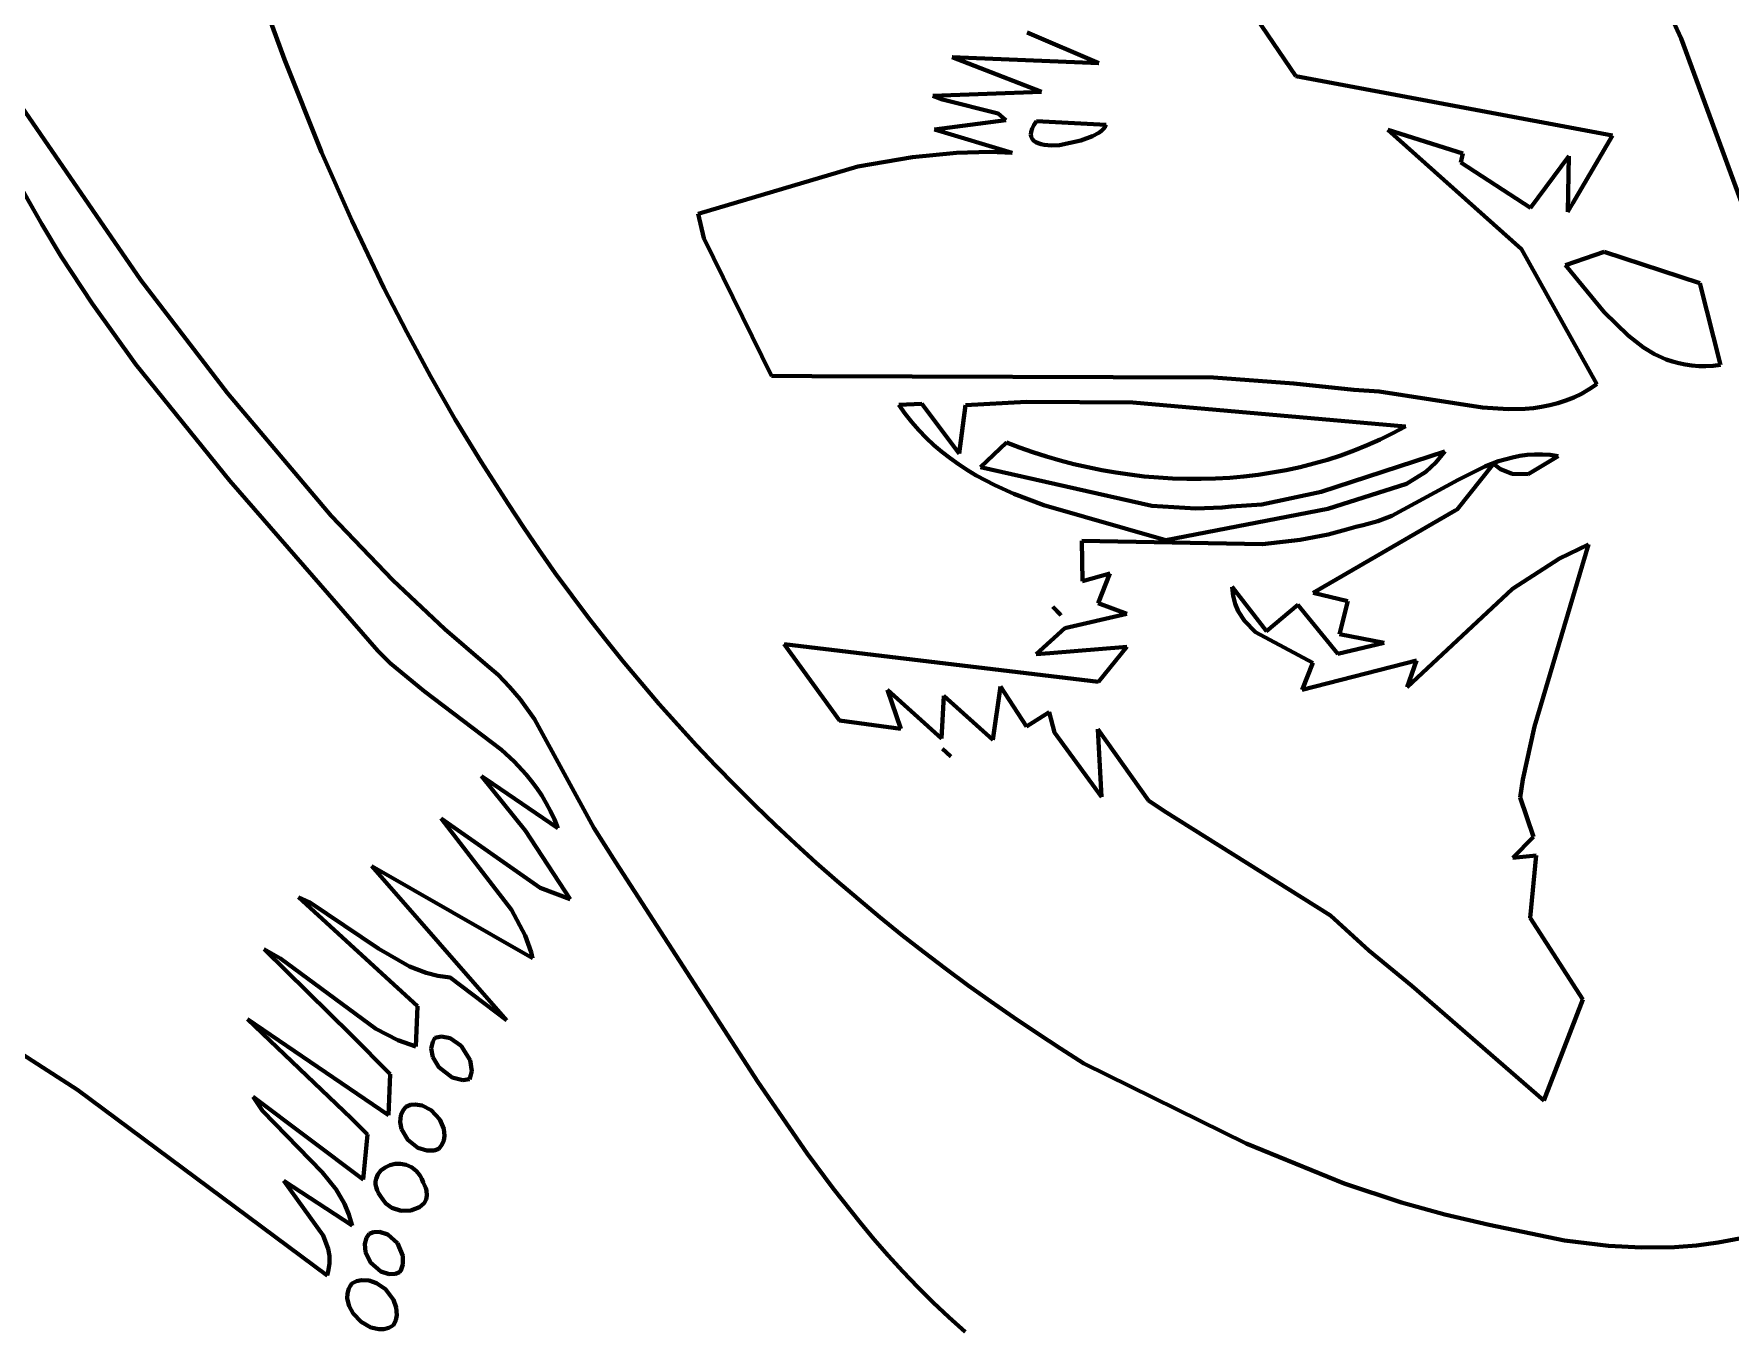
# Model space of a CAD drawing. Header units: millimetres. Extents: x 0 to 11.1, y 0 to 17.3.
# Drawn here: x 3.716 to 5.082, y 11.348 to 12.391 of the extents above; entities that cross this region are included whole.
import ezdxf

# ---------------------------------------------------------------- set-up
doc = ezdxf.new("R2010")
doc.units = ezdxf.units.MM
doc.layers.add('color#010101ff', color=7, linetype='CONTINUOUS', lineweight=100)
doc.layers.add('color#ffffffff', color=7, linetype='CONTINUOUS', lineweight=100)

msp = doc.modelspace()

# ---------------------------------------------------------------- linework, layer by layer
at = {"layer": 'color#010101ff'}
for p, q in [((4.9587, 12.5699), (5.0423, 12.3876)), ((3.9176, 12.3707), (3.8902, 12.4461)), ((4.732, 12.3574), (4.6866, 12.4246)), ((3.7223, 12.2381), (3.6353, 12.3903)), ((4.5157, 12.3925), (4.5734, 12.3677)), ((5.0423, 12.3876), (5.1209, 12.174)), ((3.6777, 12.3738), (3.8019, 12.1932)), ((3.9476, 12.2962), (3.9176, 12.3707)), ((4.5734, 12.3677), (4.4554, 12.3727)), ((4.4554, 12.3727), (4.5272, 12.3447)), ((4.9872, 12.3095), (4.732, 12.3574)), ((4.5272, 12.3447), (4.4397, 12.3415)), ((4.4397, 12.3415), (4.4477, 12.3386)), ((4.4477, 12.3386), (4.4923, 12.3274)), ((4.4985, 12.3218), (4.4412, 12.3144)), ((4.4923, 12.3274), (4.4985, 12.3218)), ((4.5212, 12.3179), (4.5232, 12.321)), ((4.5232, 12.321), (4.5795, 12.3182)), ((4.4412, 12.3144), (4.5038, 12.2957)), ((4.5188, 12.3104), (4.519, 12.3126)), ((4.5191, 12.3085), (4.5188, 12.3104)), ((4.519, 12.3126), (4.5198, 12.3151)), ((4.5198, 12.3068), (4.5191, 12.3085)), ((4.5198, 12.3151), (4.5212, 12.3179)), ((4.521, 12.3054), (4.5198, 12.3068)), ((4.5683, 12.309), (4.5591, 12.3055)), ((4.5734, 12.3118), (4.5683, 12.309)), ((4.5755, 12.3134), (4.5734, 12.3118)), ((4.5773, 12.3149), (4.5755, 12.3134)), ((4.5786, 12.3165), (4.5773, 12.3149)), ((4.5795, 12.3182), (4.5786, 12.3165)), ((4.9139, 12.2181), (4.8061, 12.3142)), ((4.8061, 12.3142), (4.8666, 12.2951)), ((4.9552, 12.2551), (4.9872, 12.3095)), ((3.9719, 12.2411), (3.9476, 12.2962)), ((4.4589, 12.2956), (4.4234, 12.2922)), ((4.4858, 12.2963), (4.4589, 12.2956)), ((4.5038, 12.2957), (4.4858, 12.2963)), ((4.5227, 12.3042), (4.521, 12.3054)), ((4.5246, 12.3033), (4.5227, 12.3042)), ((4.5269, 12.3025), (4.5246, 12.3033)), ((4.5295, 12.302), (4.5269, 12.3025)), ((4.5354, 12.3016), (4.5295, 12.302)), ((4.5419, 12.3019), (4.5354, 12.3016)), ((4.5591, 12.3055), (4.5419, 12.3019)), ((4.8666, 12.2951), (4.8651, 12.2879)), ((4.9211, 12.2513), (4.9519, 12.2928)), ((4.9519, 12.2928), (4.951, 12.248)), ((4.3795, 12.2845), (4.2509, 12.2464)), ((4.4234, 12.2922), (4.3795, 12.2845)), ((4.8651, 12.2879), (4.9211, 12.2513)), ((4.951, 12.248), (4.9552, 12.2551)), ((3.7379, 12.2121), (3.7223, 12.2381)), ((3.9978, 12.1868), (3.9719, 12.2411)), ((4.2509, 12.2464), (4.2554, 12.227)), ((4.2554, 12.227), (4.3099, 12.116)), ((3.7627, 12.1742), (3.7379, 12.2121)), ((4.9745, 12.1092), (4.9139, 12.2181)), ((4.9805, 12.216), (4.9493, 12.2052)), ((5.0574, 12.1906), (4.9805, 12.216)), ((4.9493, 12.2052), (4.9805, 12.1673)), ((3.8019, 12.1932), (3.8717, 12.102)), ((4.0161, 12.1511), (3.9978, 12.1868)), ((5.0741, 12.1249), (5.0574, 12.1906)), ((3.7979, 12.1252), (3.7627, 12.1742)), ((4.9805, 12.1673), (4.9996, 12.1484)), ((4.0352, 12.1158), (4.0161, 12.1511)), ((4.9996, 12.1484), (5.0121, 12.1388)), ((5.0121, 12.1388), (5.021, 12.1336)), ((5.021, 12.1336), (5.0304, 12.1293)), ((5.0304, 12.1293), (5.0354, 12.1276)), ((3.8738, 12.0314), (3.7979, 12.1252)), ((4.0551, 12.081), (4.0352, 12.1158)), ((4.3099, 12.116), (4.3423, 12.1158)), ((4.3423, 12.1158), (4.6658, 12.1146)), ((5.0354, 12.1276), (5.0404, 12.1262)), ((5.0404, 12.1262), (5.0456, 12.1251)), ((5.0456, 12.1251), (5.051, 12.1243)), ((5.051, 12.1243), (5.0565, 12.1239)), ((5.0565, 12.1239), (5.0622, 12.1238)), ((5.0622, 12.1238), (5.0681, 12.1242)), ((5.0681, 12.1242), (5.0741, 12.1249)), ((3.8717, 12.102), (3.9552, 12.0033)), ((4.6658, 12.1146), (4.7304, 12.11)), ((4.7304, 12.11), (4.7788, 12.1047)), ((4.7788, 12.1047), (4.7991, 12.1034)), ((4.7991, 12.1034), (4.8825, 12.0905)), ((4.9559, 12.0986), (4.9622, 12.1016)), ((4.9622, 12.1016), (4.9684, 12.1052)), ((4.9684, 12.1052), (4.9745, 12.1092)), ((4.4309, 12.0936), (4.4124, 12.0928)), ((4.4124, 12.0928), (4.4175, 12.0855)), ((4.4611, 12.0534), (4.4309, 12.0936)), ((4.4662, 12.0924), (4.4611, 12.0534)), ((4.5151, 12.0952), (4.4662, 12.0924)), ((4.6008, 12.0947), (4.5151, 12.0952)), ((4.8204, 12.0753), (4.6008, 12.0947)), ((4.8825, 12.0905), (4.9031, 12.0891)), ((4.9031, 12.0891), (4.9167, 12.0894)), ((4.9167, 12.0894), (4.9234, 12.09)), ((4.9234, 12.09), (4.93, 12.091)), ((4.93, 12.091), (4.9366, 12.0923)), ((4.9366, 12.0923), (4.9431, 12.094)), ((4.9431, 12.094), (4.9496, 12.0961)), ((4.9496, 12.0961), (4.9559, 12.0986)), ((4.076, 12.0467), (4.0551, 12.081)), ((4.4175, 12.0855), (4.4229, 12.0787)), ((4.4229, 12.0787), (4.4286, 12.0722)), ((4.8103, 12.0699), (4.8204, 12.0753)), ((4.4286, 12.0722), (4.4345, 12.0661)), ((4.4345, 12.0661), (4.4407, 12.0603)), ((4.4782, 12.0425), (4.4991, 12.0624)), ((4.4991, 12.0624), (4.5097, 12.0583)), ((4.7896, 12.0602), (4.8, 12.0649)), ((4.8, 12.0649), (4.8103, 12.0699)), ((4.4407, 12.0603), (4.4471, 12.0548)), ((4.4471, 12.0548), (4.4537, 12.0497)), ((4.4537, 12.0497), (4.4605, 12.0448)), ((4.5097, 12.0583), (4.5204, 12.0545)), ((4.5204, 12.0545), (4.5313, 12.051)), ((4.5313, 12.051), (4.5423, 12.0478)), ((4.5423, 12.0478), (4.5534, 12.0449)), ((4.7465, 12.0454), (4.7575, 12.0485)), ((4.852, 12.0551), (4.7526, 12.0227)), ((4.7575, 12.0485), (4.7683, 12.052)), ((4.7683, 12.052), (4.7791, 12.0559)), ((4.7791, 12.0559), (4.7896, 12.0602)), ((4.8449, 12.0462), (4.852, 12.0551)), ((4.8952, 12.0472), (4.8842, 12.043)), ((4.9066, 12.0504), (4.8952, 12.0472)), ((4.9124, 12.0515), (4.9066, 12.0504)), ((4.9183, 12.0523), (4.9124, 12.0515)), ((4.9244, 12.0527), (4.9183, 12.0523)), ((4.9193, 12.0369), (4.9434, 12.0514)), ((4.9306, 12.0527), (4.9244, 12.0527)), ((4.9369, 12.0523), (4.9306, 12.0527)), ((4.9434, 12.0514), (4.9369, 12.0523)), ((4.0977, 12.013), (4.076, 12.0467)), ((4.4605, 12.0448), (4.4676, 12.0402)), ((4.4676, 12.0402), (4.4748, 12.0359)), ((4.4748, 12.0359), (4.4897, 12.028)), ((4.6162, 12.0113), (4.4782, 12.0425)), ((4.5534, 12.0449), (4.5645, 12.0424)), ((4.5645, 12.0424), (4.5758, 12.0401)), ((4.5758, 12.0401), (4.5871, 12.0381)), ((4.5871, 12.0381), (4.5985, 12.0365)), ((4.5985, 12.0365), (4.61, 12.0351)), ((4.61, 12.0351), (4.6214, 12.0341)), ((4.6214, 12.0341), (4.6329, 12.0334)), ((4.6329, 12.0334), (4.6444, 12.0331)), ((4.6559, 12.033), (4.6674, 12.0334)), ((4.6674, 12.0334), (4.6789, 12.034)), ((4.6789, 12.034), (4.6903, 12.035)), ((4.6903, 12.035), (4.7017, 12.0364)), ((4.7017, 12.0364), (4.713, 12.0381)), ((4.713, 12.0381), (4.7243, 12.0401)), ((4.7243, 12.0401), (4.7355, 12.0426)), ((4.7355, 12.0426), (4.7465, 12.0454)), ((4.8213, 12.0292), (4.8367, 12.0388)), ((4.8367, 12.0388), (4.8449, 12.0462)), ((4.8621, 12.0083), (4.8912, 12.0451)), ((4.8842, 12.043), (4.8627, 12.0323)), ((4.8912, 12.0451), (4.897, 12.041)), ((4.897, 12.041), (4.9064, 12.037)), ((4.9064, 12.037), (4.9193, 12.0369)), ((3.9928, 11.8947), (3.8738, 12.0314)), ((4.4897, 12.028), (4.5051, 12.021)), ((4.5051, 12.021), (4.5291, 12.0119)), ((4.6444, 12.0331), (4.6559, 12.033)), ((4.7526, 12.0227), (4.7047, 12.0125)), ((4.758, 12.0089), (4.8213, 12.0292)), ((4.8627, 12.0323), (4.8093, 12.0033)), ((4.1101, 11.9942), (4.0977, 12.013)), ((4.5291, 12.0119), (4.6275, 11.9836)), ((4.6515, 12.0093), (4.6162, 12.0113)), ((4.6275, 11.9836), (4.758, 12.0089)), ((4.6728, 12.01), (4.6515, 12.0093)), ((4.68, 12.0107), (4.6728, 12.01)), ((4.7047, 12.0125), (4.68, 12.0107)), ((4.746, 11.9413), (4.8604, 12.0077)), ((4.8604, 12.0077), (4.8621, 12.0083)), ((3.9552, 12.0033), (4.0049, 11.9515)), ((4.1227, 11.9756), (4.1101, 11.9942)), ((4.7804, 11.9945), (4.773, 11.9922)), ((4.7864, 11.9957), (4.7804, 11.9945)), ((4.7981, 11.999), (4.7864, 11.9957)), ((4.8093, 12.0033), (4.7981, 11.999)), ((4.7053, 11.9805), (4.5597, 11.9831)), ((4.5597, 11.9831), (4.5603, 11.9508)), ((4.7356, 11.9839), (4.7053, 11.9805)), ((4.7581, 11.9883), (4.7356, 11.9839)), ((4.773, 11.9922), (4.7581, 11.9883)), ((4.9243, 11.8336), (4.9677, 11.9803)), ((4.9677, 11.9803), (4.9444, 11.969)), ((4.1357, 11.9572), (4.1227, 11.9756)), ((4.9444, 11.969), (4.9065, 11.9446)), ((4.0049, 11.9515), (4.0467, 11.9121)), ((4.149, 11.9391), (4.1357, 11.9572)), ((4.5603, 11.9508), (4.5823, 11.9569)), ((4.5823, 11.9569), (4.573, 11.9329)), ((4.1625, 11.9212), (4.149, 11.9391)), ((4.6816, 11.939), (4.6809, 11.9461)), ((4.6809, 11.9461), (4.7085, 11.9104)), ((4.6833, 11.9325), (4.6816, 11.939)), ((4.7739, 11.9346), (4.746, 11.9413)), ((4.9065, 11.9446), (4.8217, 11.8654)), ((4.5364, 11.93), (4.5415, 11.9248)), ((4.5429, 11.9233), (4.5364, 11.93)), ((4.5415, 11.9248), (4.5429, 11.9233)), ((4.596, 11.9245), (4.5461, 11.9128)), ((4.573, 11.9329), (4.596, 11.9245)), ((4.6857, 11.9266), (4.6833, 11.9325)), ((4.6908, 11.9187), (4.6857, 11.9266)), ((4.7085, 11.9104), (4.7337, 11.9316)), ((4.7337, 11.9316), (4.766, 11.8921)), ((4.7672, 11.9081), (4.7739, 11.9346)), ((4.0467, 11.9121), (4.0794, 11.884)), ((4.1764, 11.9035), (4.1625, 11.9212)), ((4.5461, 11.9128), (4.523, 11.892)), ((4.6997, 11.9097), (4.6908, 11.9187)), ((4.1905, 11.886), (4.1764, 11.9035)), ((4.5733, 11.8696), (4.3202, 11.9)), ((4.3202, 11.9), (4.3645, 11.8385)), ((4.5339, 11.8928), (4.5959, 11.8977)), ((4.5959, 11.8977), (4.5733, 11.8696)), ((4.7458, 11.8848), (4.6997, 11.9097)), ((4.766, 11.8921), (4.8031, 11.901)), ((4.8031, 11.901), (4.7672, 11.9081)), ((4.0028, 11.8847), (3.9928, 11.8947)), ((4.0302, 11.8621), (4.0028, 11.8847)), ((4.0794, 11.884), (4.0897, 11.8752)), ((4.2049, 11.8687), (4.1905, 11.886)), ((4.523, 11.892), (4.5339, 11.8928)), ((4.8292, 11.8868), (4.7371, 11.8631)), ((4.7371, 11.8631), (4.7458, 11.8848)), ((4.8217, 11.8654), (4.8292, 11.8868)), ((4.0897, 11.8752), (4.099, 11.8657)), ((4.0924, 11.815), (4.0302, 11.8621)), ((4.099, 11.8657), (4.1075, 11.8556)), ((4.1075, 11.8556), (4.119, 11.8396)), ((4.2195, 11.8517), (4.2049, 11.8687)), ((4.4141, 11.8319), (4.4033, 11.8631)), ((4.4033, 11.8631), (4.4468, 11.8239)), ((4.4468, 11.8239), (4.4487, 11.8584)), ((4.4487, 11.8584), (4.4881, 11.823)), ((4.4881, 11.823), (4.4942, 11.8658)), ((4.4942, 11.8658), (4.5151, 11.8337)), ((4.2345, 11.8349), (4.2195, 11.8517)), ((4.5151, 11.8337), (4.5334, 11.8453)), ((4.5334, 11.8453), (4.5378, 11.8288)), ((4.119, 11.8396), (4.1668, 11.7521)), ((4.2496, 11.8183), (4.2345, 11.8349)), ((4.3645, 11.8385), (4.4141, 11.8319)), ((4.5378, 11.8288), (4.5756, 11.7769)), ((4.5756, 11.7769), (4.5726, 11.8316)), ((4.5726, 11.8316), (4.6135, 11.774)), ((4.9149, 11.791), (4.9243, 11.8336)), ((4.1027, 11.8054), (4.0924, 11.815)), ((4.2651, 11.802), (4.2496, 11.8183)), ((4.4475, 11.8157), (4.4501, 11.8134)), ((4.4544, 11.8096), (4.4475, 11.8157)), ((4.1122, 11.7951), (4.1027, 11.8054)), ((4.2808, 11.7859), (4.2651, 11.802)), ((4.4501, 11.8134), (4.4544, 11.8096)), ((4.1118, 11.7497), (4.0764, 11.7936)), ((4.0764, 11.7936), (4.0856, 11.7874)), ((4.0856, 11.7874), (4.1378, 11.7519)), ((4.1166, 11.7897), (4.1122, 11.7951)), ((4.1208, 11.784), (4.1166, 11.7897)), ((4.9128, 11.7765), (4.9149, 11.791)), ((4.1248, 11.7782), (4.1208, 11.784)), ((4.1285, 11.772), (4.1248, 11.7782)), ((4.2967, 11.7701), (4.2808, 11.7859)), ((4.6135, 11.774), (4.6259, 11.7658)), ((4.9235, 11.7447), (4.9128, 11.7765)), ((4.1319, 11.7656), (4.1285, 11.772)), ((4.135, 11.7589), (4.1319, 11.7656)), ((4.3129, 11.7545), (4.2967, 11.7701)), ((4.6259, 11.7658), (4.7601, 11.6814)), ((4.1005, 11.6859), (4.0438, 11.7597)), ((4.0438, 11.7597), (4.1237, 11.7038)), ((4.1477, 11.6946), (4.1118, 11.7497)), ((4.1378, 11.7519), (4.135, 11.7589)), ((4.1668, 11.7521), (4.1846, 11.7242)), ((4.3293, 11.7391), (4.3129, 11.7545)), ((4.3459, 11.724), (4.3293, 11.7391)), ((4.9068, 11.7278), (4.9235, 11.7447)), ((4.0965, 11.5972), (3.988, 11.7212)), ((3.988, 11.7212), (4.1175, 11.6472)), ((4.1846, 11.7242), (4.299, 11.5476)), ((4.3627, 11.7091), (4.3459, 11.724)), ((4.9256, 11.7297), (4.9068, 11.7278)), ((4.9207, 11.6795), (4.9256, 11.7297)), ((4.3798, 11.6945), (4.3627, 11.7091)), ((4.0249, 11.6084), (3.9291, 11.6962)), ((3.9291, 11.6962), (3.9378, 11.6923)), ((3.9378, 11.6923), (3.9937, 11.6546)), ((4.1237, 11.7038), (4.1477, 11.6946)), ((4.3971, 11.6801), (4.3798, 11.6945)), ((4.1115, 11.6654), (4.1005, 11.6859)), ((4.4146, 11.666), (4.3971, 11.6801)), ((4.7601, 11.6814), (4.7909, 11.6534)), ((4.9631, 11.6138), (4.9207, 11.6795)), ((4.1163, 11.652), (4.1115, 11.6654)), ((4.4323, 11.6521), (4.4146, 11.666)), ((3.9715, 11.5853), (3.9014, 11.6544)), ((3.9014, 11.6544), (3.9144, 11.6468)), ((3.9937, 11.6546), (4.0184, 11.6403)), ((4.1175, 11.6472), (4.1163, 11.652)), ((4.4502, 11.6385), (4.4323, 11.6521)), ((4.7909, 11.6534), (4.8254, 11.6247)), ((3.9144, 11.6468), (3.9912, 11.5903)), ((4.0184, 11.6403), (4.0317, 11.6352)), ((4.4683, 11.6252), (4.4502, 11.6385)), ((3.6223, 11.6239), (3.7511, 11.5411)), ((4.0317, 11.6352), (4.0411, 11.6329)), ((4.0411, 11.6329), (4.051, 11.6316)), ((4.051, 11.6316), (4.0965, 11.5972)), ((4.4866, 11.6121), (4.4683, 11.6252)), ((4.8254, 11.6247), (4.9317, 11.5326)), ((4.505, 11.5993), (4.4866, 11.6121)), ((4.9317, 11.5326), (4.9631, 11.6138)), ((3.9714, 11.5182), (3.888, 11.598)), ((3.888, 11.598), (4.0015, 11.5206)), ((4.0234, 11.5759), (4.0249, 11.6084)), ((4.5237, 11.5867), (4.505, 11.5993)), ((4.0027, 11.5538), (3.9715, 11.5853)), ((3.9912, 11.5903), (4.009, 11.5811)), ((4.0389, 11.5829), (4.0371, 11.5797)), ((4.0441, 11.584), (4.0389, 11.5829)), ((4.051, 11.5827), (4.0441, 11.584)), ((4.0601, 11.5764), (4.051, 11.5827)), ((4.5425, 11.5744), (4.5237, 11.5867)), ((4.009, 11.5811), (4.0234, 11.5759)), ((4.0371, 11.5797), (4.0359, 11.5745)), ((4.0359, 11.5745), (4.0371, 11.5675)), ((4.0671, 11.5651), (4.0601, 11.5764)), ((4.5615, 11.5624), (4.5425, 11.5744)), ((4.0371, 11.5675), (4.0419, 11.5594)), ((4.0419, 11.5594), (4.0526, 11.5511)), ((4.0685, 11.5562), (4.0671, 11.5651)), ((4.0673, 11.5512), (4.0685, 11.5562)), ((4.6922, 11.4978), (4.5615, 11.5624)), ((4.0015, 11.5206), (4.0027, 11.5538)), ((4.0526, 11.5511), (4.0614, 11.5489)), ((4.0614, 11.5489), (4.0666, 11.5496)), ((4.0666, 11.5496), (4.0673, 11.5512)), ((4.299, 11.5476), (4.3387, 11.4897)), ((3.7511, 11.5411), (3.9521, 11.3916)), ((3.9001, 11.5242), (3.8924, 11.5355)), ((3.8924, 11.5355), (3.981, 11.4689)), ((4.0192, 11.529), (4.0155, 11.5275)), ((4.023, 11.5294), (4.0192, 11.529)), ((4.0286, 11.5285), (4.023, 11.5294)), ((4.0357, 11.5247), (4.0286, 11.5285)), ((3.948, 11.4748), (3.9001, 11.5242)), ((3.9846, 11.5052), (3.9714, 11.5182)), ((4.0114, 11.5206), (4.0108, 11.5151)), ((4.0108, 11.5151), (4.012, 11.5094)), ((4.013, 11.5242), (4.0114, 11.5206)), ((4.0155, 11.5275), (4.013, 11.5242)), ((4.0427, 11.5171), (4.0357, 11.5247)), ((4.0459, 11.5098), (4.0427, 11.5171)), ((3.981, 11.4689), (3.9846, 11.5052)), ((4.012, 11.5094), (4.0171, 11.5008)), ((4.0171, 11.5008), (4.025, 11.4945)), ((4.0466, 11.5041), (4.0459, 11.5098)), ((4.046, 11.5003), (4.0466, 11.5041)), ((4.025, 11.4945), (4.0324, 11.4921)), ((4.0324, 11.4921), (4.0382, 11.4923)), ((4.0382, 11.4923), (4.042, 11.4936)), ((4.042, 11.4936), (4.0445, 11.4968)), ((4.0445, 11.4968), (4.046, 11.5003)), ((4.3387, 11.4897), (4.3595, 11.4616)), ((4.771, 11.4657), (4.6922, 11.4978)), ((3.9592, 11.4607), (3.948, 11.4748)), ((3.9954, 11.4762), (3.9929, 11.473)), ((3.9987, 11.4786), (3.9954, 11.4762)), ((4.0025, 11.4804), (3.9987, 11.4786)), ((4.0068, 11.4814), (4.0025, 11.4804)), ((4.0112, 11.4815), (4.0068, 11.4814)), ((4.0156, 11.4807), (4.0112, 11.4815)), ((4.0199, 11.4788), (4.0156, 11.4807)), ((4.0237, 11.4759), (4.0199, 11.4788)), ((4.0254, 11.474), (4.0237, 11.4759)), ((4.0269, 11.4718), (4.0254, 11.474)), ((3.9489, 11.4239), (3.9172, 11.4679)), ((3.9172, 11.4679), (3.9722, 11.4318)), ((3.966, 11.4492), (3.9592, 11.4607)), ((3.9914, 11.4693), (3.9911, 11.4672)), ((3.9911, 11.4672), (3.9911, 11.4651)), ((3.9911, 11.4651), (3.9915, 11.4628)), ((3.9929, 11.473), (3.9914, 11.4693)), ((3.9915, 11.4628), (3.9922, 11.4604)), ((3.9922, 11.4604), (3.9933, 11.458)), ((4.0282, 11.4693), (4.0269, 11.4718)), ((4.0293, 11.4665), (4.0282, 11.4693)), ((4.0305, 11.4642), (4.0293, 11.4665)), ((4.0315, 11.462), (4.0305, 11.4642)), ((4.0321, 11.4599), (4.0315, 11.462)), ((4.0324, 11.4561), (4.0321, 11.4599)), ((4.3595, 11.4616), (4.3812, 11.4342)), ((4.8171, 11.4504), (4.771, 11.4657)), ((3.9696, 11.4408), (3.966, 11.4492)), ((3.9933, 11.458), (3.9949, 11.4554)), ((3.9949, 11.4554), (3.9969, 11.4528)), ((3.9969, 11.4528), (3.9994, 11.4496)), ((3.9994, 11.4496), (4.0041, 11.4461)), ((4.0041, 11.4461), (4.0116, 11.4437)), ((4.0194, 11.444), (4.0263, 11.4465)), ((4.0263, 11.4465), (4.0301, 11.4499)), ((4.0301, 11.4499), (4.0317, 11.4528)), ((4.0317, 11.4528), (4.0324, 11.4561)), ((4.8522, 11.4406), (4.8171, 11.4504)), ((3.9722, 11.4318), (3.9696, 11.4408)), ((4.0116, 11.4437), (4.0194, 11.444)), ((4.3812, 11.4342), (4.3924, 11.4209)), ((4.8878, 11.4324), (4.8522, 11.4406)), ((4.9485, 11.4198), (4.8878, 11.4324)), ((3.953, 11.4131), (3.9489, 11.4239)), ((3.9838, 11.422), (3.9823, 11.4171)), ((3.9859, 11.425), (3.9838, 11.422)), ((3.9893, 11.4264), (3.9859, 11.425)), ((3.9943, 11.4268), (3.9893, 11.4264)), ((4.0008, 11.4247), (3.9943, 11.4268)), ((4.0087, 11.4175), (4.0008, 11.4247)), ((4.3924, 11.4209), (4.4038, 11.4077)), ((4.9839, 11.4155), (4.9485, 11.4198)), ((5.0894, 11.4215), (5.0721, 11.4181)), ((3.9539, 11.4073), (3.953, 11.4131)), ((3.9539, 11.4013), (3.9539, 11.4073)), ((3.9823, 11.4171), (3.9829, 11.4103)), ((3.9829, 11.4103), (3.987, 11.4021)), ((4.013, 11.4075), (4.0087, 11.4175)), ((4.0131, 11.4005), (4.013, 11.4075)), ((4.4038, 11.4077), (4.4156, 11.3948)), ((5.0105, 11.4141), (4.9839, 11.4155)), ((5.0371, 11.4144), (5.0105, 11.4141)), ((5.0547, 11.4158), (5.0371, 11.4144)), ((5.0721, 11.4181), (5.0547, 11.4158)), ((3.9521, 11.3916), (3.953, 11.3949)), ((3.953, 11.3949), (3.9539, 11.4013)), ((3.987, 11.4021), (3.9954, 11.3948)), ((3.9954, 11.3948), (4.002, 11.3927)), ((4.002, 11.3927), (4.0071, 11.3929)), ((4.0071, 11.3929), (4.0104, 11.3942)), ((4.0104, 11.3942), (4.0114, 11.3957)), ((4.0114, 11.3957), (4.0131, 11.4005)), ((4.4156, 11.3948), (4.4277, 11.3822)), ((3.9695, 11.3812), (3.9684, 11.3772)), ((3.9705, 11.3831), (3.9695, 11.3812)), ((3.9718, 11.385), (3.9705, 11.3831)), ((3.9758, 11.387), (3.9718, 11.385)), ((3.9798, 11.3879), (3.9758, 11.387)), ((3.986, 11.3876), (3.9798, 11.3879)), ((3.9919, 11.3855), (3.986, 11.3876)), ((3.999, 11.3806), (3.9919, 11.3855)), ((4.0055, 11.3719), (3.999, 11.3806)), ((4.4277, 11.3822), (4.4401, 11.3699)), ((3.9684, 11.3772), (3.9682, 11.3731)), ((3.9682, 11.3731), (3.9698, 11.3669)), ((3.9698, 11.3669), (3.9731, 11.361)), ((4.0076, 11.3659), (4.0055, 11.3719)), ((4.0081, 11.3597), (4.0076, 11.3659)), ((4.4401, 11.3699), (4.4528, 11.3579)), ((3.9731, 11.361), (3.9795, 11.3544)), ((3.9795, 11.3544), (3.9873, 11.3498)), ((4.0018, 11.3495), (4.0056, 11.3517)), ((4.0056, 11.3517), (4.0073, 11.3556)), ((4.0073, 11.3556), (4.0081, 11.3597)), ((4.4528, 11.3579), (4.4659, 11.3462)), ((3.9873, 11.3498), (3.9936, 11.3483)), ((3.9936, 11.3483), (3.9978, 11.3484)), ((3.9978, 11.3484), (4.0018, 11.3495))]:
    msp.add_line(p, q, dxfattribs=at)
at = {"layer": 'color#ffffffff'}
for p, q in [((5.0423, 12.3876), (4.9587, 12.5699)), ((3.8902, 12.4461), (3.9176, 12.3707)), ((4.6866, 12.4246), (4.732, 12.3574)), ((3.6353, 12.3903), (3.7223, 12.2381)), ((4.5734, 12.3677), (4.5157, 12.3925)), ((5.1209, 12.174), (5.0423, 12.3876)), ((3.8019, 12.1932), (3.6777, 12.3738)), ((3.9176, 12.3707), (3.9476, 12.2962)), ((4.5272, 12.3447), (4.4554, 12.3727)), ((4.4554, 12.3727), (4.5734, 12.3677)), ((4.732, 12.3574), (4.9872, 12.3095)), ((4.4397, 12.3415), (4.5272, 12.3447)), ((4.4477, 12.3386), (4.4397, 12.3415)), ((4.4923, 12.3274), (4.4477, 12.3386)), ((4.4412, 12.3144), (4.4985, 12.3218)), ((4.4985, 12.3218), (4.4923, 12.3274)), ((4.5232, 12.321), (4.5212, 12.3179)), ((4.5795, 12.3182), (4.5232, 12.321)), ((4.5038, 12.2957), (4.4412, 12.3144)), ((4.519, 12.3126), (4.5188, 12.3104)), ((4.5188, 12.3104), (4.5191, 12.3085)), ((4.5198, 12.3151), (4.519, 12.3126)), ((4.5191, 12.3085), (4.5198, 12.3068)), ((4.5212, 12.3179), (4.5198, 12.3151)), ((4.5198, 12.3068), (4.521, 12.3054)), ((4.5591, 12.3055), (4.5683, 12.309)), ((4.5683, 12.309), (4.5734, 12.3118)), ((4.5734, 12.3118), (4.5755, 12.3134)), ((4.5755, 12.3134), (4.5773, 12.3149)), ((4.5773, 12.3149), (4.5786, 12.3165)), ((4.5786, 12.3165), (4.5795, 12.3182)), ((4.8666, 12.2951), (4.8061, 12.3142)), ((4.8061, 12.3142), (4.9139, 12.2181)), ((4.9872, 12.3095), (4.9552, 12.2551)), ((3.9476, 12.2962), (3.9719, 12.2411)), ((4.4234, 12.2922), (4.4589, 12.2956)), ((4.4589, 12.2956), (4.4858, 12.2963)), ((4.4858, 12.2963), (4.5038, 12.2957)), ((4.521, 12.3054), (4.5227, 12.3042)), ((4.5227, 12.3042), (4.5246, 12.3033)), ((4.5246, 12.3033), (4.5269, 12.3025)), ((4.5269, 12.3025), (4.5295, 12.302)), ((4.5295, 12.302), (4.5354, 12.3016)), ((4.5354, 12.3016), (4.5419, 12.3019)), ((4.5419, 12.3019), (4.5591, 12.3055)), ((4.8651, 12.2879), (4.8666, 12.2951)), ((4.9519, 12.2928), (4.9211, 12.2513)), ((4.951, 12.248), (4.9519, 12.2928)), ((4.2509, 12.2464), (4.3795, 12.2845)), ((4.3795, 12.2845), (4.4234, 12.2922)), ((4.9211, 12.2513), (4.8651, 12.2879)), ((4.9552, 12.2551), (4.951, 12.248)), ((3.7223, 12.2381), (3.7379, 12.2121)), ((3.9719, 12.2411), (3.9978, 12.1868)), ((4.2554, 12.227), (4.2509, 12.2464)), ((4.3099, 12.116), (4.2554, 12.227)), ((3.7379, 12.2121), (3.7627, 12.1742)), ((4.9139, 12.2181), (4.9745, 12.1092)), ((4.9493, 12.2052), (4.9805, 12.216)), ((4.9805, 12.216), (5.0574, 12.1906)), ((4.9805, 12.1673), (4.9493, 12.2052)), ((3.8717, 12.102), (3.8019, 12.1932)), ((3.9978, 12.1868), (4.0161, 12.1511)), ((5.0574, 12.1906), (5.0741, 12.1249)), ((3.7627, 12.1742), (3.7979, 12.1252)), ((4.9996, 12.1484), (4.9805, 12.1673)), ((4.0161, 12.1511), (4.0352, 12.1158)), ((5.0121, 12.1388), (4.9996, 12.1484)), ((5.021, 12.1336), (5.0121, 12.1388)), ((5.0304, 12.1293), (5.021, 12.1336)), ((5.0354, 12.1276), (5.0304, 12.1293)), ((3.7979, 12.1252), (3.8738, 12.0314)), ((4.0352, 12.1158), (4.0551, 12.081)), ((4.3423, 12.1158), (4.3099, 12.116)), ((4.6658, 12.1146), (4.3423, 12.1158)), ((5.0404, 12.1262), (5.0354, 12.1276)), ((5.0456, 12.1251), (5.0404, 12.1262)), ((5.051, 12.1243), (5.0456, 12.1251)), ((5.0565, 12.1239), (5.051, 12.1243)), ((5.0622, 12.1238), (5.0565, 12.1239)), ((5.0681, 12.1242), (5.0622, 12.1238)), ((5.0741, 12.1249), (5.0681, 12.1242)), ((3.9552, 12.0033), (3.8717, 12.102)), ((4.7304, 12.11), (4.6658, 12.1146)), ((4.7788, 12.1047), (4.7304, 12.11)), ((4.7991, 12.1034), (4.7788, 12.1047)), ((4.8825, 12.0905), (4.7991, 12.1034)), ((4.9622, 12.1016), (4.9559, 12.0986)), ((4.9684, 12.1052), (4.9622, 12.1016)), ((4.9745, 12.1092), (4.9684, 12.1052)), ((4.4124, 12.0928), (4.4309, 12.0936)), ((4.4175, 12.0855), (4.4124, 12.0928)), ((4.4309, 12.0936), (4.4611, 12.0534)), ((4.4611, 12.0534), (4.4662, 12.0924)), ((4.4662, 12.0924), (4.5151, 12.0952)), ((4.5151, 12.0952), (4.6008, 12.0947)), ((4.6008, 12.0947), (4.8204, 12.0753)), ((4.9031, 12.0891), (4.8825, 12.0905)), ((4.9167, 12.0894), (4.9031, 12.0891)), ((4.9234, 12.09), (4.9167, 12.0894)), ((4.93, 12.091), (4.9234, 12.09)), ((4.9366, 12.0923), (4.93, 12.091)), ((4.9431, 12.094), (4.9366, 12.0923)), ((4.9496, 12.0961), (4.9431, 12.094)), ((4.9559, 12.0986), (4.9496, 12.0961)), ((4.0551, 12.081), (4.076, 12.0467)), ((4.4229, 12.0787), (4.4175, 12.0855)), ((4.4286, 12.0722), (4.4229, 12.0787)), ((4.8204, 12.0753), (4.8103, 12.0699)), ((4.4345, 12.0661), (4.4286, 12.0722)), ((4.4407, 12.0603), (4.4345, 12.0661)), ((4.4991, 12.0624), (4.4782, 12.0425)), ((4.5097, 12.0583), (4.4991, 12.0624)), ((4.8, 12.0649), (4.7896, 12.0602)), ((4.8103, 12.0699), (4.8, 12.0649)), ((4.4471, 12.0548), (4.4407, 12.0603)), ((4.4537, 12.0497), (4.4471, 12.0548)), ((4.4605, 12.0448), (4.4537, 12.0497)), ((4.5204, 12.0545), (4.5097, 12.0583)), ((4.5313, 12.051), (4.5204, 12.0545)), ((4.5423, 12.0478), (4.5313, 12.051)), ((4.5534, 12.0449), (4.5423, 12.0478)), ((4.7575, 12.0485), (4.7465, 12.0454)), ((4.7526, 12.0227), (4.852, 12.0551)), ((4.7683, 12.052), (4.7575, 12.0485)), ((4.7791, 12.0559), (4.7683, 12.052)), ((4.7896, 12.0602), (4.7791, 12.0559)), ((4.852, 12.0551), (4.8449, 12.0462)), ((4.8842, 12.043), (4.8952, 12.0472)), ((4.8952, 12.0472), (4.9066, 12.0504)), ((4.9066, 12.0504), (4.9124, 12.0515)), ((4.9124, 12.0515), (4.9183, 12.0523)), ((4.9183, 12.0523), (4.9244, 12.0527)), ((4.9434, 12.0514), (4.9193, 12.0369)), ((4.9244, 12.0527), (4.9306, 12.0527)), ((4.9306, 12.0527), (4.9369, 12.0523)), ((4.9369, 12.0523), (4.9434, 12.0514)), ((4.076, 12.0467), (4.0977, 12.013)), ((4.4676, 12.0402), (4.4605, 12.0448)), ((4.4748, 12.0359), (4.4676, 12.0402)), ((4.4897, 12.028), (4.4748, 12.0359)), ((4.4782, 12.0425), (4.6162, 12.0113)), ((4.5645, 12.0424), (4.5534, 12.0449)), ((4.5758, 12.0401), (4.5645, 12.0424)), ((4.5871, 12.0381), (4.5758, 12.0401)), ((4.5985, 12.0365), (4.5871, 12.0381)), ((4.61, 12.0351), (4.5985, 12.0365)), ((4.6214, 12.0341), (4.61, 12.0351)), ((4.6329, 12.0334), (4.6214, 12.0341)), ((4.6444, 12.0331), (4.6329, 12.0334)), ((4.6674, 12.0334), (4.6559, 12.033)), ((4.6789, 12.034), (4.6674, 12.0334)), ((4.6903, 12.035), (4.6789, 12.034)), ((4.7017, 12.0364), (4.6903, 12.035)), ((4.713, 12.0381), (4.7017, 12.0364)), ((4.7243, 12.0401), (4.713, 12.0381)), ((4.7355, 12.0426), (4.7243, 12.0401)), ((4.7465, 12.0454), (4.7355, 12.0426)), ((4.8367, 12.0388), (4.8213, 12.0292)), ((4.8449, 12.0462), (4.8367, 12.0388)), ((4.8912, 12.0451), (4.8621, 12.0083)), ((4.8627, 12.0323), (4.8842, 12.043)), ((4.897, 12.041), (4.8912, 12.0451)), ((4.9064, 12.037), (4.897, 12.041)), ((4.9193, 12.0369), (4.9064, 12.037)), ((3.8738, 12.0314), (3.9928, 11.8947)), ((4.5051, 12.021), (4.4897, 12.028)), ((4.5291, 12.0119), (4.5051, 12.021)), ((4.6559, 12.033), (4.6444, 12.0331)), ((4.7047, 12.0125), (4.7526, 12.0227)), ((4.8213, 12.0292), (4.758, 12.0089)), ((4.8093, 12.0033), (4.8627, 12.0323)), ((4.0977, 12.013), (4.1101, 11.9942)), ((4.6275, 11.9836), (4.5291, 12.0119)), ((4.6162, 12.0113), (4.6515, 12.0093)), ((4.758, 12.0089), (4.6275, 11.9836)), ((4.6515, 12.0093), (4.6728, 12.01)), ((4.6728, 12.01), (4.68, 12.0107)), ((4.68, 12.0107), (4.7047, 12.0125)), ((4.8604, 12.0077), (4.746, 11.9413)), ((4.8621, 12.0083), (4.8604, 12.0077)), ((4.0049, 11.9515), (3.9552, 12.0033)), ((4.1101, 11.9942), (4.1227, 11.9756)), ((4.773, 11.9922), (4.7804, 11.9945)), ((4.7804, 11.9945), (4.7864, 11.9957)), ((4.7864, 11.9957), (4.7981, 11.999)), ((4.7981, 11.999), (4.8093, 12.0033)), ((4.5603, 11.9508), (4.5597, 11.9831)), ((4.5597, 11.9831), (4.7053, 11.9805)), ((4.7053, 11.9805), (4.7356, 11.9839)), ((4.7356, 11.9839), (4.7581, 11.9883)), ((4.7581, 11.9883), (4.773, 11.9922)), ((4.9677, 11.9803), (4.9243, 11.8336)), ((4.9444, 11.969), (4.9677, 11.9803)), ((4.1227, 11.9756), (4.1357, 11.9572)), ((4.9065, 11.9446), (4.9444, 11.969)), ((4.0467, 11.9121), (4.0049, 11.9515)), ((4.1357, 11.9572), (4.149, 11.9391)), ((4.5823, 11.9569), (4.5603, 11.9508)), ((4.573, 11.9329), (4.5823, 11.9569)), ((4.149, 11.9391), (4.1625, 11.9212)), ((4.7085, 11.9104), (4.6809, 11.9461)), ((4.6809, 11.9461), (4.6816, 11.939)), ((4.6816, 11.939), (4.6833, 11.9325)), ((4.746, 11.9413), (4.7739, 11.9346)), ((4.8217, 11.8654), (4.9065, 11.9446)), ((4.5364, 11.93), (4.5429, 11.9233)), ((4.5415, 11.9248), (4.5364, 11.93)), ((4.5429, 11.9233), (4.5415, 11.9248)), ((4.5461, 11.9128), (4.596, 11.9245)), ((4.596, 11.9245), (4.573, 11.9329)), ((4.6833, 11.9325), (4.6857, 11.9266)), ((4.6857, 11.9266), (4.6908, 11.9187)), ((4.7337, 11.9316), (4.7085, 11.9104)), ((4.766, 11.8921), (4.7337, 11.9316)), ((4.7739, 11.9346), (4.7672, 11.9081)), ((4.0794, 11.884), (4.0467, 11.9121)), ((4.1625, 11.9212), (4.1764, 11.9035)), ((4.523, 11.892), (4.5461, 11.9128)), ((4.6908, 11.9187), (4.6997, 11.9097)), ((4.1764, 11.9035), (4.1905, 11.886)), ((4.3645, 11.8385), (4.3202, 11.9)), ((4.3202, 11.9), (4.5733, 11.8696)), ((4.5959, 11.8977), (4.5339, 11.8928)), ((4.5733, 11.8696), (4.5959, 11.8977)), ((4.6997, 11.9097), (4.7458, 11.8848)), ((4.8031, 11.901), (4.766, 11.8921)), ((4.7672, 11.9081), (4.8031, 11.901)), ((3.9928, 11.8947), (4.0028, 11.8847)), ((4.0028, 11.8847), (4.0302, 11.8621)), ((4.0897, 11.8752), (4.0794, 11.884)), ((4.1905, 11.886), (4.2049, 11.8687)), ((4.5339, 11.8928), (4.523, 11.892)), ((4.7371, 11.8631), (4.8292, 11.8868)), ((4.7458, 11.8848), (4.7371, 11.8631)), ((4.8292, 11.8868), (4.8217, 11.8654)), ((4.099, 11.8657), (4.0897, 11.8752)), ((4.0302, 11.8621), (4.0924, 11.815)), ((4.1075, 11.8556), (4.099, 11.8657)), ((4.119, 11.8396), (4.1075, 11.8556)), ((4.2049, 11.8687), (4.2195, 11.8517)), ((4.4468, 11.8239), (4.4033, 11.8631)), ((4.4033, 11.8631), (4.4141, 11.8319)), ((4.4487, 11.8584), (4.4468, 11.8239)), ((4.4881, 11.823), (4.4487, 11.8584)), ((4.4942, 11.8658), (4.4881, 11.823)), ((4.5151, 11.8337), (4.4942, 11.8658)), ((4.2195, 11.8517), (4.2345, 11.8349)), ((4.5334, 11.8453), (4.5151, 11.8337)), ((4.5378, 11.8288), (4.5334, 11.8453)), ((4.1668, 11.7521), (4.119, 11.8396)), ((4.2345, 11.8349), (4.2496, 11.8183)), ((4.4141, 11.8319), (4.3645, 11.8385)), ((4.5756, 11.7769), (4.5378, 11.8288)), ((4.6135, 11.774), (4.5726, 11.8316)), ((4.5726, 11.8316), (4.5756, 11.7769)), ((4.9243, 11.8336), (4.9149, 11.791)), ((4.0924, 11.815), (4.1027, 11.8054)), ((4.2496, 11.8183), (4.2651, 11.802)), ((4.4475, 11.8157), (4.4544, 11.8096)), ((4.4501, 11.8134), (4.4475, 11.8157)), ((4.1027, 11.8054), (4.1122, 11.7951)), ((4.2651, 11.802), (4.2808, 11.7859)), ((4.4544, 11.8096), (4.4501, 11.8134)), ((4.0856, 11.7874), (4.0764, 11.7936)), ((4.0764, 11.7936), (4.1118, 11.7497)), ((4.1378, 11.7519), (4.0856, 11.7874)), ((4.1122, 11.7951), (4.1166, 11.7897)), ((4.1166, 11.7897), (4.1208, 11.784)), ((4.9149, 11.791), (4.9128, 11.7765)), ((4.1208, 11.784), (4.1248, 11.7782)), ((4.1248, 11.7782), (4.1285, 11.772)), ((4.2808, 11.7859), (4.2967, 11.7701)), ((4.6259, 11.7658), (4.6135, 11.774)), ((4.9128, 11.7765), (4.9235, 11.7447)), ((4.1285, 11.772), (4.1319, 11.7656)), ((4.1319, 11.7656), (4.135, 11.7589)), ((4.2967, 11.7701), (4.3129, 11.7545)), ((4.7601, 11.6814), (4.6259, 11.7658)), ((4.1237, 11.7038), (4.0438, 11.7597)), ((4.0438, 11.7597), (4.1005, 11.6859)), ((4.1118, 11.7497), (4.1477, 11.6946)), ((4.135, 11.7589), (4.1378, 11.7519)), ((4.1846, 11.7242), (4.1668, 11.7521)), ((4.3129, 11.7545), (4.3293, 11.7391)), ((4.3293, 11.7391), (4.3459, 11.724)), ((4.9235, 11.7447), (4.9068, 11.7278)), ((4.1175, 11.6472), (3.988, 11.7212)), ((3.988, 11.7212), (4.0965, 11.5972)), ((4.299, 11.5476), (4.1846, 11.7242)), ((4.3459, 11.724), (4.3627, 11.7091)), ((4.9068, 11.7278), (4.9256, 11.7297)), ((4.9256, 11.7297), (4.9207, 11.6795)), ((4.3627, 11.7091), (4.3798, 11.6945)), ((3.9378, 11.6923), (3.9291, 11.6962)), ((3.9291, 11.6962), (4.0249, 11.6084)), ((3.9937, 11.6546), (3.9378, 11.6923)), ((4.1477, 11.6946), (4.1237, 11.7038)), ((4.3798, 11.6945), (4.3971, 11.6801)), ((4.1005, 11.6859), (4.1115, 11.6654)), ((4.3971, 11.6801), (4.4146, 11.666)), ((4.7909, 11.6534), (4.7601, 11.6814)), ((4.9207, 11.6795), (4.9631, 11.6138)), ((4.1115, 11.6654), (4.1163, 11.652)), ((4.4146, 11.666), (4.4323, 11.6521)), ((3.9144, 11.6468), (3.9014, 11.6544)), ((3.9014, 11.6544), (3.9715, 11.5853)), ((4.0184, 11.6403), (3.9937, 11.6546)), ((4.1163, 11.652), (4.1175, 11.6472)), ((4.4323, 11.6521), (4.4502, 11.6385)), ((4.8254, 11.6247), (4.7909, 11.6534)), ((3.9912, 11.5903), (3.9144, 11.6468)), ((4.0317, 11.6352), (4.0184, 11.6403)), ((4.4502, 11.6385), (4.4683, 11.6252)), ((3.7511, 11.5411), (3.6223, 11.6239)), ((4.0411, 11.6329), (4.0317, 11.6352)), ((4.051, 11.6316), (4.0411, 11.6329)), ((4.0965, 11.5972), (4.051, 11.6316)), ((4.4683, 11.6252), (4.4866, 11.6121)), ((4.9317, 11.5326), (4.8254, 11.6247)), ((4.4866, 11.6121), (4.505, 11.5993)), ((4.9631, 11.6138), (4.9317, 11.5326)), ((4.0015, 11.5206), (3.888, 11.598)), ((3.888, 11.598), (3.9714, 11.5182)), ((4.0249, 11.6084), (4.0234, 11.5759)), ((4.505, 11.5993), (4.5237, 11.5867)), ((3.9715, 11.5853), (4.0027, 11.5538)), ((4.009, 11.5811), (3.9912, 11.5903)), ((4.0371, 11.5797), (4.0389, 11.5829)), ((4.0389, 11.5829), (4.0441, 11.584)), ((4.0441, 11.584), (4.051, 11.5827)), ((4.051, 11.5827), (4.0601, 11.5764)), ((4.5237, 11.5867), (4.5425, 11.5744)), ((4.0234, 11.5759), (4.009, 11.5811)), ((4.0359, 11.5745), (4.0371, 11.5797)), ((4.0371, 11.5675), (4.0359, 11.5745)), ((4.0601, 11.5764), (4.0671, 11.5651)), ((4.5425, 11.5744), (4.5615, 11.5624)), ((4.0419, 11.5594), (4.0371, 11.5675)), ((4.0526, 11.5511), (4.0419, 11.5594)), ((4.0671, 11.5651), (4.0685, 11.5562)), ((4.0685, 11.5562), (4.0673, 11.5512)), ((4.5615, 11.5624), (4.6922, 11.4978)), ((4.0027, 11.5538), (4.0015, 11.5206)), ((4.0614, 11.5489), (4.0526, 11.5511)), ((4.0666, 11.5496), (4.0614, 11.5489)), ((4.0673, 11.5512), (4.0666, 11.5496)), ((4.3387, 11.4897), (4.299, 11.5476)), ((3.9521, 11.3916), (3.7511, 11.5411)), ((3.981, 11.4689), (3.8924, 11.5355)), ((3.8924, 11.5355), (3.9001, 11.5242)), ((4.0155, 11.5275), (4.0192, 11.529)), ((4.0192, 11.529), (4.023, 11.5294)), ((4.023, 11.5294), (4.0286, 11.5285)), ((4.0286, 11.5285), (4.0357, 11.5247)), ((3.9001, 11.5242), (3.948, 11.4748)), ((3.9714, 11.5182), (3.9846, 11.5052)), ((4.0108, 11.5151), (4.0114, 11.5206)), ((4.012, 11.5094), (4.0108, 11.5151)), ((4.0114, 11.5206), (4.013, 11.5242)), ((4.013, 11.5242), (4.0155, 11.5275)), ((4.0357, 11.5247), (4.0427, 11.5171)), ((4.0427, 11.5171), (4.0459, 11.5098)), ((3.9846, 11.5052), (3.981, 11.4689)), ((4.0171, 11.5008), (4.012, 11.5094)), ((4.025, 11.4945), (4.0171, 11.5008)), ((4.0459, 11.5098), (4.0466, 11.5041)), ((4.0466, 11.5041), (4.046, 11.5003)), ((4.0324, 11.4921), (4.025, 11.4945)), ((4.0382, 11.4923), (4.0324, 11.4921)), ((4.042, 11.4936), (4.0382, 11.4923)), ((4.0445, 11.4968), (4.042, 11.4936)), ((4.046, 11.5003), (4.0445, 11.4968)), ((4.3595, 11.4616), (4.3387, 11.4897)), ((4.6922, 11.4978), (4.771, 11.4657)), ((3.948, 11.4748), (3.9592, 11.4607)), ((3.9929, 11.473), (3.9954, 11.4762)), ((3.9954, 11.4762), (3.9987, 11.4786)), ((3.9987, 11.4786), (4.0025, 11.4804)), ((4.0025, 11.4804), (4.0068, 11.4814)), ((4.0068, 11.4814), (4.0112, 11.4815)), ((4.0112, 11.4815), (4.0156, 11.4807)), ((4.0156, 11.4807), (4.0199, 11.4788)), ((4.0199, 11.4788), (4.0237, 11.4759)), ((4.0237, 11.4759), (4.0254, 11.474)), ((4.0254, 11.474), (4.0269, 11.4718)), ((3.9722, 11.4318), (3.9172, 11.4679)), ((3.9172, 11.4679), (3.9489, 11.4239)), ((3.9592, 11.4607), (3.966, 11.4492)), ((3.9911, 11.4672), (3.9914, 11.4693)), ((3.9911, 11.4651), (3.9911, 11.4672)), ((3.9915, 11.4628), (3.9911, 11.4651)), ((3.9914, 11.4693), (3.9929, 11.473)), ((3.9922, 11.4604), (3.9915, 11.4628)), ((3.9933, 11.458), (3.9922, 11.4604)), ((4.0269, 11.4718), (4.0282, 11.4693)), ((4.0282, 11.4693), (4.0293, 11.4665)), ((4.0293, 11.4665), (4.0305, 11.4642)), ((4.0305, 11.4642), (4.0315, 11.462)), ((4.0315, 11.462), (4.0321, 11.4599)), ((4.0321, 11.4599), (4.0324, 11.4561)), ((4.3812, 11.4342), (4.3595, 11.4616)), ((4.771, 11.4657), (4.8171, 11.4504)), ((3.966, 11.4492), (3.9696, 11.4408)), ((3.9949, 11.4554), (3.9933, 11.458)), ((3.9969, 11.4528), (3.9949, 11.4554)), ((3.9994, 11.4496), (3.9969, 11.4528)), ((4.0041, 11.4461), (3.9994, 11.4496)), ((4.0116, 11.4437), (4.0041, 11.4461)), ((4.0263, 11.4465), (4.0194, 11.444)), ((4.0301, 11.4499), (4.0263, 11.4465)), ((4.0317, 11.4528), (4.0301, 11.4499)), ((4.0324, 11.4561), (4.0317, 11.4528)), ((4.8171, 11.4504), (4.8522, 11.4406)), ((3.9696, 11.4408), (3.9722, 11.4318)), ((4.0194, 11.444), (4.0116, 11.4437)), ((4.3924, 11.4209), (4.3812, 11.4342)), ((4.8522, 11.4406), (4.8878, 11.4324)), ((4.8878, 11.4324), (4.9485, 11.4198)), ((3.9489, 11.4239), (3.953, 11.4131)), ((3.9823, 11.4171), (3.9838, 11.422)), ((3.9838, 11.422), (3.9859, 11.425)), ((3.9859, 11.425), (3.9893, 11.4264)), ((3.9893, 11.4264), (3.9943, 11.4268)), ((3.9943, 11.4268), (4.0008, 11.4247)), ((4.0008, 11.4247), (4.0087, 11.4175)), ((4.4038, 11.4077), (4.3924, 11.4209)), ((4.9485, 11.4198), (4.9839, 11.4155)), ((5.0721, 11.4181), (5.0894, 11.4215)), ((3.953, 11.4131), (3.9539, 11.4073)), ((3.9539, 11.4073), (3.9539, 11.4013)), ((3.9829, 11.4103), (3.9823, 11.4171)), ((3.987, 11.4021), (3.9829, 11.4103)), ((4.0087, 11.4175), (4.013, 11.4075)), ((4.013, 11.4075), (4.0131, 11.4005)), ((4.4156, 11.3948), (4.4038, 11.4077)), ((4.9839, 11.4155), (5.0105, 11.4141)), ((5.0105, 11.4141), (5.0371, 11.4144)), ((5.0371, 11.4144), (5.0547, 11.4158)), ((5.0547, 11.4158), (5.0721, 11.4181)), ((3.953, 11.3949), (3.9521, 11.3916)), ((3.9539, 11.4013), (3.953, 11.3949)), ((3.9954, 11.3948), (3.987, 11.4021)), ((4.002, 11.3927), (3.9954, 11.3948)), ((4.0071, 11.3929), (4.002, 11.3927)), ((4.0104, 11.3942), (4.0071, 11.3929)), ((4.0114, 11.3957), (4.0104, 11.3942)), ((4.0131, 11.4005), (4.0114, 11.3957)), ((4.4277, 11.3822), (4.4156, 11.3948)), ((3.9684, 11.3772), (3.9695, 11.3812)), ((3.9695, 11.3812), (3.9705, 11.3831)), ((3.9705, 11.3831), (3.9718, 11.385)), ((3.9718, 11.385), (3.9758, 11.387)), ((3.9758, 11.387), (3.9798, 11.3879)), ((3.9798, 11.3879), (3.986, 11.3876)), ((3.986, 11.3876), (3.9919, 11.3855)), ((3.9919, 11.3855), (3.999, 11.3806)), ((3.999, 11.3806), (4.0055, 11.3719)), ((4.4401, 11.3699), (4.4277, 11.3822)), ((3.9682, 11.3731), (3.9684, 11.3772)), ((3.9698, 11.3669), (3.9682, 11.3731)), ((3.9731, 11.361), (3.9698, 11.3669)), ((4.0055, 11.3719), (4.0076, 11.3659)), ((4.0076, 11.3659), (4.0081, 11.3597)), ((4.4528, 11.3579), (4.4401, 11.3699)), ((3.9795, 11.3544), (3.9731, 11.361)), ((3.9873, 11.3498), (3.9795, 11.3544)), ((4.0056, 11.3517), (4.0018, 11.3495)), ((4.0073, 11.3556), (4.0056, 11.3517)), ((4.0081, 11.3597), (4.0073, 11.3556)), ((4.4659, 11.3462), (4.4528, 11.3579)), ((3.9936, 11.3483), (3.9873, 11.3498)), ((3.9978, 11.3484), (3.9936, 11.3483)), ((4.0018, 11.3495), (3.9978, 11.3484))]:
    msp.add_line(p, q, dxfattribs=at)

doc.saveas('drawing.dxf')
